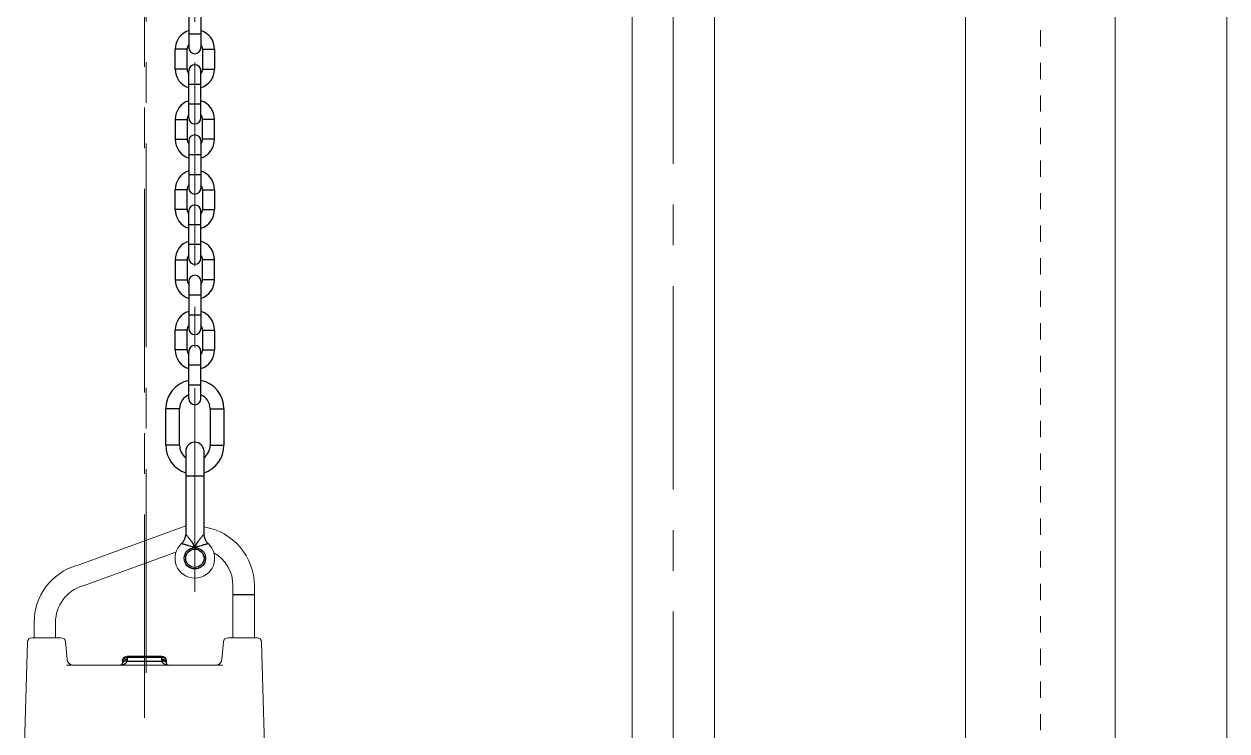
# Model space of a CAD drawing. Header units: millimetres. Extents: x 100 to 940, y 100 to 694.
# Drawn here: x 600.1 to 607.49, y 505.25 to 509.59 of the extents above; entities that cross this region are included whole.
import ezdxf

# ---------------------------------------------------------------- set-up
doc = ezdxf.new("R2010")
doc.units = ezdxf.units.MM
doc.linetypes.add('CENTER', pattern=[2, 1.25, -0.25, 0.25, -0.25])
doc.linetypes.add('SGC_DASHDOT', pattern=[1, 0.5, -0.25, 0, -0.25])
for name, color, linetype, lineweight in [('CL', 1, 'CENTER', 9), ('DTM_AXIS', 7, 'Continuous', 9), ('OUTLINE', 6, 'Continuous', 9), ('PAREDE', 7, 'Continuous', 9), ('SGC-EIXOS', 9, 'SGC_DASHDOT', 9), ('SGC-Tubos (Desenho Bifilar)', 6, 'Continuous', 9)]:
    doc.layers.add(name, color=color, linetype=linetype, lineweight=lineweight)

# ---------------------------------------------------------------- blocks, each defined once
blk = doc.blocks.new('BB-1-CA06-N10-D80-S0-L4149')
at = {"layer": 'SGC-EIXOS'}
blk.add_line((2074.67, 0), (-2074.67, 0), dxfattribs=at)
at = {"layer": 'SGC-Tubos (Desenho Bifilar)'}
for p, q in [((2055.67, 49), (-2055.67, 49)), ((2055.67, -49), (-2055.67, -49))]:
    blk.add_line(p, q, dxfattribs=at)

msp = doc.modelspace()

# ---------------------------------------------------------------- linework, layer by layer
at = {"color": 7, "linetype": 'Continuous'}
for p, q in [((601.1074, 509.7383), (601.1074, 509.4486)), ((601.1814, 509.7383), (601.1814, 509.4486)), ((601.0235, 509.3169), (601.0235, 509.4387)), ((601.0975, 509.3169), (601.0975, 509.4387)), ((601.1913, 509.4387), (601.1913, 509.3169)), ((601.2653, 509.4387), (601.2653, 509.3169)), ((601.1074, 509.0173), (601.1074, 509.307)), ((601.1814, 509.0173), (601.1814, 509.307)), ((601.0235, 509.0075), (601.0235, 508.8856)), ((601.0975, 509.0075), (601.0975, 508.8856)), ((601.1913, 508.8856), (601.1913, 509.0075)), ((601.2653, 508.8856), (601.2653, 509.0075)), ((601.1074, 508.8758), (601.1074, 508.5861)), ((601.1814, 508.8758), (601.1814, 508.5861)), ((601.0235, 508.4544), (601.0235, 508.5762)), ((601.0975, 508.4544), (601.0975, 508.5762)), ((601.1913, 508.5762), (601.1913, 508.4544)), ((601.2653, 508.5762), (601.2653, 508.4544)), ((601.1074, 508.1548), (601.1074, 508.4445)), ((601.1814, 508.1548), (601.1814, 508.4445)), ((601.0235, 508.145), (601.0235, 508.0231)), ((601.0975, 508.145), (601.0975, 508.0231)), ((601.1913, 508.0231), (601.1913, 508.145)), ((601.2653, 508.0231), (601.2653, 508.145)), ((601.1074, 508.0133), (601.1074, 507.7236)), ((601.1814, 508.0133), (601.1814, 507.7236)), ((601.0235, 507.5919), (601.0235, 507.7137)), ((601.0975, 507.5919), (601.0975, 507.7137)), ((601.1913, 507.7137), (601.1913, 507.5919)), ((601.2653, 507.7137), (601.2653, 507.5919)), ((601.1074, 507.2923), (601.1074, 507.582)), ((601.1814, 507.2923), (601.1814, 507.582)), ((600.9663, 507.0059), (600.9663, 507.2309)), ((601.0506, 507.0059), (601.0506, 507.2309)), ((601.2381, 507.2309), (601.2381, 507.0059)), ((601.3225, 507.2309), (601.3225, 507.0059)), ((601.0881, 506.9684), (601.0881, 506.4589)), ((601.2006, 506.9684), (601.2006, 506.4589))]:
    msp.add_line(p, q, dxfattribs=at)
at = {"color": 9, "linetype": 'Continuous'}
for p, q in [((601.1074, 509.5325), (601.1814, 509.5325)), ((601.0975, 509.4387), (601.0235, 509.4387)), ((601.1913, 509.4387), (601.2653, 509.4387)), ((601.0975, 509.3169), (601.0235, 509.3169)), ((601.1913, 509.3169), (601.2653, 509.3169)), ((601.1814, 509.2231), (601.1074, 509.2231)), ((601.1814, 509.1012), (601.1074, 509.1012)), ((601.0235, 509.0075), (601.0975, 509.0075)), ((601.2653, 509.0075), (601.1913, 509.0075)), ((601.0235, 508.8856), (601.0975, 508.8856)), ((601.2653, 508.8856), (601.1913, 508.8856)), ((601.1074, 508.7919), (601.1814, 508.7919)), ((601.1074, 508.67), (601.1814, 508.67)), ((601.0975, 508.5762), (601.0235, 508.5762)), ((601.1913, 508.5762), (601.2653, 508.5762)), ((601.0975, 508.4544), (601.0235, 508.4544)), ((601.1913, 508.4544), (601.2653, 508.4544)), ((601.1814, 508.3606), (601.1074, 508.3606)), ((601.1814, 508.2387), (601.1074, 508.2387)), ((601.0235, 508.145), (601.0975, 508.145)), ((601.2653, 508.145), (601.1913, 508.145)), ((601.0235, 508.0231), (601.0975, 508.0231)), ((601.2653, 508.0231), (601.1913, 508.0231)), ((601.1074, 507.9294), (601.1814, 507.9294)), ((601.1074, 507.8075), (601.1814, 507.8075)), ((601.0975, 507.7137), (601.0235, 507.7137)), ((601.1913, 507.7137), (601.2653, 507.7137)), ((601.0975, 507.5919), (601.0235, 507.5919)), ((601.1913, 507.5919), (601.2653, 507.5919)), ((601.1814, 507.4981), (601.1074, 507.4981)), ((601.1814, 507.3762), (601.1074, 507.3762)), ((601.0506, 507.2309), (600.9663, 507.2309)), ((601.2381, 507.2309), (601.3225, 507.2309)), ((601.0506, 507.0059), (600.9663, 507.0059)), ((601.2381, 507.0059), (601.3225, 507.0059)), ((601.0881, 506.8184), (601.2006, 506.8184)), ((601.51, 506.0868), (601.3788, 506.0868)), ((600.7287, 505.7118), (600.7287, 505.7026)), ((600.9413, 505.7026), (600.9413, 505.7118)), ((600.7, 505.6734), (600.7004, 505.6758)), ((600.7266, 505.6801), (600.9432, 505.6801)), ((600.7287, 505.7026), (600.7281, 505.6909)), ((600.9413, 505.7026), (600.7287, 505.7026)), ((600.942, 505.6895), (600.9413, 505.7026))]:
    msp.add_line(p, q, dxfattribs=at)
for points in [[(601.0881, 506.4589), (601.0882, 506.4588), (601.0885, 506.4586)], [(601.0885, 506.4586), (601.0903, 506.4567), (601.0912, 506.4557), (601.0937, 506.453)], [(601.0937, 506.453), (601.0953, 506.4513), (601.097, 506.4494), (601.099, 506.4472), (601.1011, 506.4447), (601.1035, 506.4418), (601.1062, 506.4387), (601.1089, 506.4353), (601.1118, 506.4317), (601.1149, 506.4277), (601.118, 506.4235), (601.1211, 506.4191), (601.1243, 506.4144), (601.1274, 506.4096), (601.1305, 506.4048), (601.1334, 506.3998), (601.1363, 506.3946), (601.1391, 506.3892), (601.1418, 506.3836), (601.1444, 506.3778)], [(601.1444, 506.3778), (601.147, 506.3835), (601.1496, 506.389), (601.1524, 506.3944), (601.1553, 506.3996), (601.1582, 506.4046), (601.1612, 506.4095), (601.1644, 506.4143), (601.1676, 506.419), (601.1707, 506.4234), (601.1738, 506.4276), (601.1769, 506.4316), (601.1798, 506.4353), (601.1826, 506.4387), (601.1852, 506.4418), (601.1876, 506.4447), (601.1898, 506.4472), (601.1918, 506.4494), (601.1935, 506.4513), (601.1951, 506.453), (601.1964, 506.4544), (601.1985, 506.4567)], [(601.1985, 506.4567), (601.1999, 506.4581), (601.2003, 506.4586), (601.2006, 506.4588), (601.2006, 506.4589)], [(601.0631, 506.403), (601.0632, 506.403), (601.0635, 506.4029), (601.064, 506.4028), (601.0647, 506.4026), (601.0656, 506.4023), (601.0667, 506.402), (601.068, 506.4017), (601.0696, 506.4012), (601.0714, 506.4007), (601.0735, 506.4002), (601.0758, 506.3995), (601.0784, 506.3988), (601.0813, 506.398), (601.0845, 506.3971), (601.088, 506.3961), (601.0917, 506.395), (601.0957, 506.3939), (601.0998, 506.3927), (601.1042, 506.3914), (601.1133, 506.3887)], [(601.1133, 506.3887), (601.118, 506.3872), (601.1279, 506.3841)], [(601.1279, 506.3841), (601.1332, 506.3822), (601.1388, 506.3802), (601.1444, 506.3778)], [(601.1444, 506.3778), (601.1499, 506.3801), (601.1554, 506.3822), (601.1607, 506.384), (601.1658, 506.3856), (601.1706, 506.3872), (601.1753, 506.3886), (601.1845, 506.3914)], [(601.1845, 506.3914), (601.1889, 506.3927), (601.193, 506.3939), (601.197, 506.395), (601.2007, 506.3961), (601.2042, 506.397), (601.2074, 506.398), (601.2104, 506.3988), (601.213, 506.3995), (601.2153, 506.4002), (601.2174, 506.4007), (601.2192, 506.4012), (601.2221, 506.402)], [(601.2221, 506.402), (601.2232, 506.4023), (601.2241, 506.4026), (601.2248, 506.4028), (601.2253, 506.4029), (601.2256, 506.403), (601.2256, 506.403)], [(600.7266, 505.6801), (600.7256, 505.6774), (600.7245, 505.675), (600.7234, 505.6729), (600.7221, 505.6709), (600.7208, 505.6691), (600.7195, 505.6676), (600.7181, 505.6661), (600.7167, 505.6648), (600.7153, 505.6637), (600.7139, 505.6626), (600.7125, 505.6617), (600.7111, 505.6609), (600.7097, 505.6601), (600.7084, 505.6594), (600.707, 505.6588), (600.7057, 505.6583), (600.7043, 505.6578), (600.703, 505.6574), (600.7016, 505.657), (600.7003, 505.6567), (600.6989, 505.6565), (600.6976, 505.6562), (600.6963, 505.6561), (600.695, 505.6559), (600.6936, 505.6558), (600.6923, 505.6557), (600.6909, 505.6556), (600.6895, 505.6556), (600.6881, 505.6556), (600.6867, 505.6556)], [(600.7004, 505.6758), (600.7012, 505.6782), (600.7024, 505.6804), (600.7041, 505.6825), (600.7062, 505.6844), (600.7086, 505.6862), (600.7113, 505.6876), (600.7143, 505.6889), (600.7176, 505.6898), (600.721, 505.6905), (600.7245, 505.6909), (600.7281, 505.6909)], [(600.7006, 505.6852), (600.7009, 505.6871), (600.7014, 505.689), (600.7023, 505.6908), (600.7034, 505.6926), (600.7047, 505.6942), (600.7063, 505.6958), (600.7082, 505.6972), (600.7103, 505.6985), (600.7125, 505.6996), (600.715, 505.7006), (600.7176, 505.7014), (600.7202, 505.702), (600.723, 505.7024), (600.7259, 505.7026), (600.7287, 505.7026)], [(600.7281, 505.6909), (600.728, 505.6891), (600.7278, 505.6872), (600.7276, 505.6854), (600.7273, 505.6836), (600.727, 505.6818), (600.7266, 505.6801)], [(600.9694, 505.6852), (600.9692, 505.6871), (600.9686, 505.689), (600.9678, 505.6908), (600.9667, 505.6926), (600.9653, 505.6942), (600.9637, 505.6958), (600.9618, 505.6972), (600.9598, 505.6985), (600.9575, 505.6996), (600.9551, 505.7006), (600.9525, 505.7014), (600.9498, 505.702), (600.947, 505.7024), (600.9442, 505.7026), (600.9413, 505.7026)], [(600.9432, 505.6801), (600.9429, 505.6816), (600.9427, 505.6832), (600.9424, 505.6847), (600.9423, 505.6863), (600.9421, 505.6879), (600.942, 505.6895)], [(600.9689, 505.6768), (600.9677, 505.679), (600.966, 505.6811), (600.9639, 505.6831), (600.9615, 505.6848), (600.9588, 505.6863), (600.9558, 505.6875), (600.9525, 505.6885), (600.9491, 505.6891), (600.9456, 505.6895), (600.942, 505.6895)], [(600.9708, 505.6668), (600.9703, 505.6683), (600.9694, 505.6704), (600.9681, 505.6724), (600.9663, 505.6742), (600.9643, 505.6758), (600.9619, 505.6772), (600.9592, 505.6784), (600.9563, 505.6793), (600.9532, 505.6799), (600.95, 505.6802), (600.9466, 505.6803), (600.9432, 505.6801)], [(600.9684, 505.6568), (600.9669, 505.6572), (600.9655, 505.6576), (600.964, 505.6581), (600.9625, 505.6586), (600.961, 505.6593), (600.9595, 505.66), (600.958, 505.6608), (600.9565, 505.6618), (600.955, 505.6628), (600.9535, 505.664), (600.952, 505.6653), (600.9506, 505.6668), (600.9492, 505.6685), (600.9478, 505.6703), (600.9465, 505.6724), (600.9453, 505.6747), (600.9442, 505.6772), (600.9432, 505.6801)], [(600.981, 505.6556), (600.9807, 505.6556), (600.979, 505.6556), (600.9774, 505.6557), (600.9759, 505.6558), (600.9744, 505.6559), (600.9729, 505.656), (600.9714, 505.6562), (600.9699, 505.6565), (600.9684, 505.6568)], [(600.9701, 505.6721), (600.9697, 505.6745), (600.9689, 505.6768)]]:
    msp.add_lwpolyline(points, dxfattribs=at)
msp.add_circle((601.1444, 506.3122), 0.0656, dxfattribs=at)
at = {"color": 7, "linetype": 'Continuous'}
msp.add_circle((601.1444, 506.3122), 0.0563, dxfattribs=at)
for centre, radius, start, end in [((601.1444, 509.4387), 0.1209, 107.84747, 180), ((601.1444, 509.4387), 0.1209, 0, 72.15253), ((601.1444, 509.4387), 0.0469, 142.26783, 180), ((601.1444, 509.4486), 0.037, 180, 0), ((601.1444, 509.4387), 0.0469, 0, 37.73217), ((601.1444, 509.307), 0.037, 0, 180), ((601.1444, 509.3169), 0.1209, 180, 252.15253), ((601.1444, 509.3169), 0.0469, 180, 217.73217), ((601.1444, 509.3169), 0.1209, 287.84747, 0), ((601.1444, 509.3169), 0.0469, 322.26783, 0), ((601.1444, 509.0075), 0.1209, 107.84747, 180), ((601.1444, 509.0075), 0.1209, 0, 72.15253), ((601.1444, 509.0075), 0.0469, 142.26783, 180), ((601.1444, 509.0075), 0.0469, 0, 37.73217), ((601.1444, 509.0173), 0.037, 180, 0), ((601.1444, 508.8856), 0.1209, 180, 252.15253), ((601.1444, 508.8856), 0.0469, 180, 217.73217), ((601.1444, 508.8758), 0.037, 0, 180), ((601.1444, 508.8856), 0.1209, 287.84747, 0), ((601.1444, 508.8856), 0.0469, 322.26783, 0), ((601.1444, 508.5762), 0.1209, 107.84747, 180), ((601.1444, 508.5762), 0.1209, 0, 72.15253), ((601.1444, 508.5762), 0.0469, 142.26783, 180), ((601.1444, 508.5762), 0.0469, 0, 37.73217), ((601.1444, 508.5861), 0.037, 180, 0), ((601.1444, 508.4544), 0.1209, 180, 252.15253), ((601.1444, 508.4544), 0.0469, 180, 217.73217), ((601.1444, 508.4445), 0.037, 0, 180), ((601.1444, 508.4544), 0.1209, 287.84747, 0), ((601.1444, 508.4544), 0.0469, 322.26783, 0), ((601.1444, 508.145), 0.1209, 107.84747, 180), ((601.1444, 508.145), 0.1209, 0, 72.15253), ((601.1444, 508.145), 0.0469, 142.26783, 180), ((601.1444, 508.1548), 0.037, 180, 0), ((601.1444, 508.145), 0.0469, 0, 37.73217), ((601.1444, 508.0231), 0.1209, 180, 252.15253), ((601.1444, 508.0231), 0.0469, 180, 217.73217), ((601.1444, 508.0133), 0.037, 0, 180), ((601.1444, 508.0231), 0.1209, 287.84747, 0), ((601.1444, 508.0231), 0.0469, 322.26783, 0), ((601.1444, 507.7137), 0.1209, 107.84747, 180), ((601.1444, 507.7137), 0.1209, 0, 72.15253), ((601.1444, 507.7137), 0.0469, 142.26783, 180), ((601.1444, 507.7236), 0.037, 180, 0), ((601.1444, 507.7137), 0.0469, 0, 37.73217), ((601.1444, 507.5919), 0.1209, 180, 252.15253), ((601.1444, 507.5919), 0.0469, 180, 217.73217), ((601.1444, 507.582), 0.037, 0, 180), ((601.1444, 507.5919), 0.1209, 287.84747, 0), ((601.1444, 507.5919), 0.0469, 322.26783, 0), ((601.1444, 507.2309), 0.1781, 102.00294, 180), ((601.1444, 507.2309), 0.1781, 0, 77.99706), ((601.1444, 507.2309), 0.0938, 113.28503, 180), ((601.1444, 507.2923), 0.037, 180, 0), ((601.1444, 507.2309), 0.0938, 0, 66.71497), ((601.1444, 507.0059), 0.1781, 180, 251.57603), ((601.1444, 507.0059), 0.0938, 180, 233.09124), ((601.1444, 506.9684), 0.0563, 0, 180), ((601.1444, 507.0059), 0.1781, 288.42397, 0), ((601.1444, 507.0059), 0.0938, 306.90876, 0), ((601.0131, 506.4589), 0.075, 311.81031, 0), ((601.2756, 506.4589), 0.075, 180, 228.18969)]:
    msp.add_arc(centre, radius, start, end, dxfattribs=at)
at = {"layer": 'CL', "color": 1, "linetype": 'CENTER'}
msp.add_line((604.0843, 502.7345), (604.0843, 547.4501), dxfattribs=at)
at = {"layer": 'CL'}
for p, q in [((600.8448, 505.6091), (600.8448, 516.1147)), ((601.1444, 506.1069), (601.1444, 511.8649)), ((600.835, 501.3311), (600.835, 511.8368))]:
    msp.add_line(p, q, dxfattribs=at)
at = {"layer": 'DTM_AXIS', "color": 7, "linetype": 'Continuous'}
msp.add_arc((601.1444, 506.3122), 0.1219, 131.81024, 48.18985, dxfattribs=at)
at = {"layer": 'OUTLINE'}
for p, q in [((603.8312, 503.1478), (603.8312, 546.0524)), ((604.3375, 503.1644), (604.3375, 546.0524)), ((600.4208, 506.2683), (601.0881, 506.511)), ((600.4585, 506.1426), (601.0285, 506.3499)), ((601.3788, 505.8243), (601.3788, 506.1431)), ((601.3788, 506.1431), (601.3788, 506.1431)), ((601.3788, 505.8243), (601.3788, 506.0868)), ((601.51, 505.8243), (601.51, 506.1431)), ((601.51, 505.8243), (601.51, 506.0868)), ((600.1572, 505.9181), (600.1572, 505.8243)), ((600.2885, 505.8243), (600.2885, 505.9181)), ((600.1154, 505.797), (600.095, 505.1029)), ((600.3217, 505.8243), (600.1435, 505.8243)), ((600.2885, 505.8243), (600.1572, 505.8243)), ((600.3498, 505.7986), (600.3593, 505.6898)), ((601.3203, 505.7986), (601.3108, 505.6898)), ((601.5266, 505.8243), (601.3483, 505.8243)), ((601.51, 505.8243), (601.3788, 505.8243)), ((601.5547, 505.797), (601.5758, 505.0774)), ((600.9413, 505.7118), (600.7287, 505.7118)), ((601.3144, 505.6556), (600.3556, 505.6556)), ((600.3593, 505.6893), (600.3593, 505.6898)), ((600.3593, 505.6898), (600.3595, 505.6881)), ((600.3595, 505.6881), (600.3602, 505.6843)), ((600.3602, 505.6843), (600.3613, 505.6807)), ((600.3612, 505.6807), (600.3627, 505.6772)), ((600.3626, 505.6773), (600.3644, 505.6739)), ((600.384, 505.6578), (600.3875, 505.6567)), ((600.3842, 505.6577), (600.3877, 505.6566)), ((600.3939, 505.6556), (600.3942, 505.6556)), ((600.394, 505.6556), (600.3951, 505.6556)), ((600.3947, 505.6556), (600.3966, 505.6556)), ((600.3954, 505.6556), (600.3963, 505.6556)), ((600.6995, 505.6638), (600.7006, 505.6852)), ((600.9701, 505.6721), (600.9694, 505.6852)), ((600.9702, 505.6701), (600.9701, 505.6711)), ((601.275, 505.6556), (601.2755, 505.6556)), ((601.276, 505.6557), (601.2799, 505.6561)), ((601.276, 505.6556), (601.2762, 505.6556)), ((601.2799, 505.6561), (601.2837, 505.657)), ((601.2837, 505.657), (601.2874, 505.6583)), ((601.3106, 505.6884), (601.3106, 505.6886))]:
    msp.add_line(p, q, dxfattribs=at)
for points in [[(600.3594, 505.6884), (600.3594, 505.6886), (600.3594, 505.6891), (600.3593, 505.6898)], [(600.3644, 505.674), (600.3665, 505.6708), (600.3689, 505.6679), (600.3715, 505.6652), (600.3744, 505.6629), (600.3775, 505.6608), (600.3808, 505.6591), (600.3842, 505.6577)], [(600.3664, 505.6709), (600.3688, 505.668), (600.3714, 505.6654), (600.3742, 505.663), (600.3773, 505.6609), (600.3806, 505.6592), (600.384, 505.6578)], [(600.3875, 505.6567), (600.3911, 505.656), (600.3947, 505.6556)], [(600.3877, 505.6566), (600.3913, 505.656), (600.3949, 505.6556)], [(600.6869, 505.6556), (600.6883, 505.6556), (600.6896, 505.6556), (600.6905, 505.6557), (600.6912, 505.6558), (600.6917, 505.6559), (600.692, 505.6559), (600.6923, 505.656), (600.6925, 505.6561), (600.6927, 505.6562), (600.6929, 505.6563), (600.6931, 505.6564), (600.6933, 505.6565), (600.6936, 505.6567), (600.6939, 505.657), (600.6943, 505.6573), (600.6947, 505.6577), (600.6951, 505.6582), (600.6956, 505.6588), (600.6961, 505.6595), (600.6966, 505.6604), (600.6971, 505.6614), (600.6977, 505.6626), (600.6982, 505.6639), (600.6987, 505.6654), (600.6991, 505.6671), (600.6992, 505.6673)], [(600.6992, 505.6673), (600.6996, 505.6688), (600.7006, 505.6709), (600.7019, 505.6728), (600.7037, 505.6746), (600.7057, 505.6762), (600.7081, 505.6775), (600.7107, 505.6786), (600.7136, 505.6795), (600.7167, 505.68), (600.7199, 505.6803), (600.7232, 505.6803), (600.7266, 505.6801)], [(600.6992, 505.6673), (600.6994, 505.6684), (600.6996, 505.6697), (600.6998, 505.6711), (600.7, 505.6724), (600.7, 505.6734)], [(600.9701, 505.6721), (600.9702, 505.6711), (600.9703, 505.6698), (600.9704, 505.6686), (600.9707, 505.6673), (600.9708, 505.6668)], [(600.9708, 505.6668), (600.971, 505.6657), (600.9715, 505.6638), (600.9721, 505.6623), (600.9726, 505.6609), (600.9732, 505.6598), (600.9738, 505.6589), (600.9743, 505.6581), (600.9748, 505.6575), (600.9752, 505.6571), (600.9755, 505.6567), (600.9758, 505.6565), (600.976, 505.6563), (600.9762, 505.6562), (600.9763, 505.6561), (600.9765, 505.6561), (600.9766, 505.656), (600.9769, 505.656), (600.9773, 505.6559), (600.9778, 505.6558), (600.9786, 505.6557), (600.9796, 505.6556), (600.981, 505.6556), (600.9823, 505.6556)], [(601.2738, 505.6556), (601.274, 505.6556), (601.2743, 505.6556), (601.2746, 505.6556), (601.2748, 505.6556), (601.2751, 505.6556), (601.2754, 505.6556), (601.2757, 505.6556), (601.2759, 505.6556), (601.2762, 505.6557), (601.2765, 505.6557), (601.2768, 505.6557), (601.2771, 505.6557), (601.2774, 505.6558), (601.2777, 505.6558)], [(601.2874, 505.6583), (601.2909, 505.6599), (601.2943, 505.6619), (601.2974, 505.6643), (601.3003, 505.6669), (601.3028, 505.6698), (601.3051, 505.673), (601.307, 505.6764), (601.3085, 505.68), (601.3097, 505.6837)], [(601.3097, 505.6837), (601.3105, 505.6876), (601.3108, 505.6898)], [(601.3106, 505.6886), (601.3106, 505.6891), (601.3108, 505.6898)]]:
    msp.add_lwpolyline(points, dxfattribs=at)
for centre, radius, start, end in [((601.1444, 506.1431), 0.3656, 0, 81.15013), ((601.1444, 506.1431), 0.2344, 0, 60.03765), ((600.5228, 505.9181), 0.3656, 106.69923, 180), ((600.5228, 505.9181), 0.2344, 106.69924, 180), ((600.1435, 505.7962), 0.0281, 90.00022, 178.32148), ((600.3217, 505.7962), 0.0281, 5, 90), ((601.3483, 505.7962), 0.0281, 90, 175), ((601.5266, 505.7962), 0.0281, 1.67852, 89.99978), ((600.7287, 505.6837), 0.0281, 90, 177), ((600.9413, 505.6837), 0.0281, 3, 90), ((600.3966, 505.6931), 0.0375, 187.58153, 269.99999), ((601.2734, 505.6931), 0.0375, 269.99999, 355.00001)]:
    msp.add_arc(centre, radius, start, end, dxfattribs=at)
at = {"layer": 'PAREDE'}
msp.add_line((607.4862, 546.0524), (607.4862, 500.7056), dxfattribs=at)

# ---------------------------------------------------------------- block references
at = {"layer": 'SGC-Tubos (Desenho Bifilar)', "xscale": 0.009375000000000001, "yscale": 0.009375000000000001, "zscale": 0.009375000000000001, "rotation": 89.99999999999999}
msp.add_blockref('BB-1-CA06-N10-D80-S0-L4149', (606.3398, 523.9056), dxfattribs=at)

doc.saveas('drawing.dxf')
